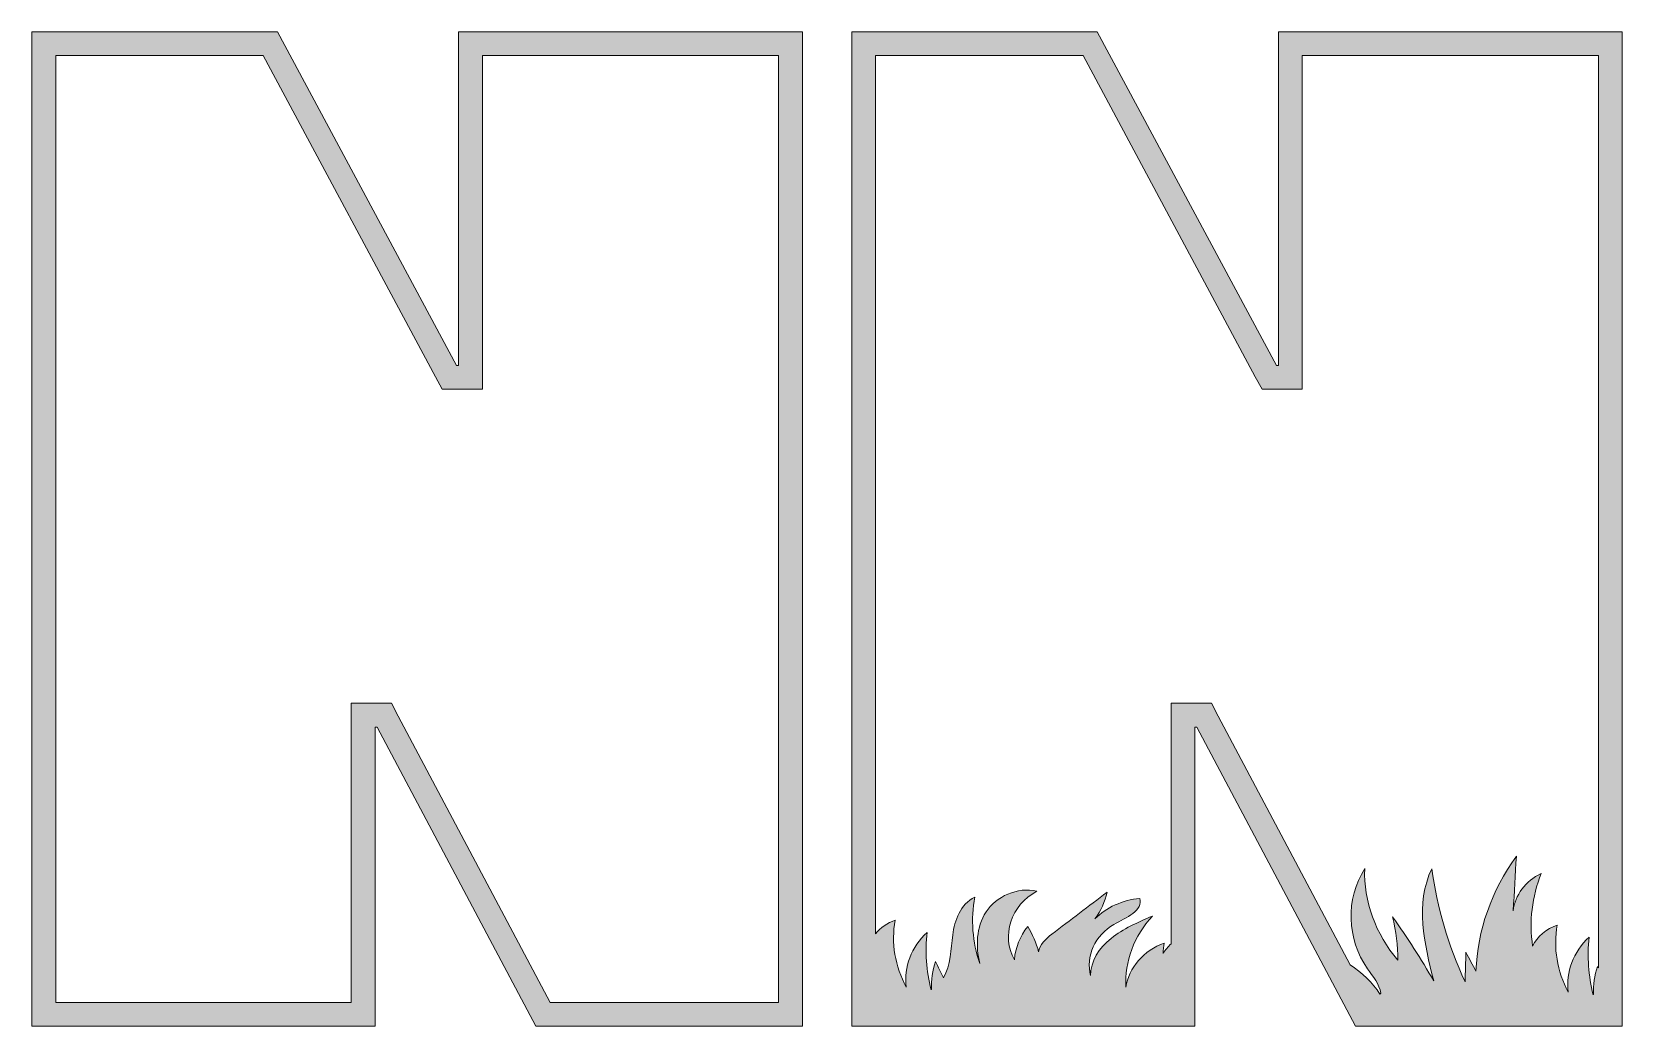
# Model space of a CAD drawing. Header units: millimetres. Extents: x 74 to 699, y -295 to -32.
# Drawn here: x 73.6 to 276.7, y -158.6 to -31.6 of the extents above; entities that cross this region are included whole.
import ezdxf

# ---------------------------------------------------------------- set-up
doc = ezdxf.new("R2010")
doc.units = ezdxf.units.MM
doc.header["$MEASUREMENT"] = 0
doc.layers.add('Layer 11', color=7, linetype='Continuous')
doc.layers.add('Layer 12', color=7, linetype='Continuous')

msp = doc.modelspace()

# ---------------------------------------------------------------- hatches: boundary and pattern name
at = {"layer": 'Layer 11'}
h = msp.add_hatch(color=1, dxfattribs=at)
h.dxf.hatch_style = 2
h.paths.add_polyline_path([(232.8, -31.56), (232.8, -74.17), (232.54, -74.17), (209.67, -31.56), (178.3, -31.56), (178.3, -158.55), (222.14, -158.55), (222.14, -120.37), (222.4, -120.37), (242.65, -158.55), (276.71, -158.55), (276.71, -31.56)])
edge = h.paths.add_edge_path()
edge.add_spline(control_points=[(224.24, -117.32), (224.24, -117.32), (222.4, -117.32), (222.4, -117.32), (222.4, -117.32), (222.14, -117.32), (222.14, -117.32), (222.14, -117.32), (219.09, -117.32), (219.09, -117.32), (219.09, -117.32), (219.09, -120.37), (219.09, -120.37), (219.09, -120.37), (219.09, -148.03), (219.09, -148.03), (218.69, -148.41), (218.34, -148.82), (218.06, -149.27), (218.11, -148.82), (218.17, -148.38), (218.23, -147.93), (215.61, -148.87), (213.66, -151.11), (213.33, -153.57), (213.15, -150.32), (214.38, -147.02), (216.7, -144.49), (214.84, -145.29), (212.96, -146.11), (211.43, -147.34), (209.91, -148.57), (208.77, -150.28), (208.82, -152.1), (208.15, -149.66), (209.4, -146.91), (211.8, -145.55), (213.33, -144.69), (215.59, -143.76), (215.1, -142.23), (212.9, -142.43), (210.81, -143.39), (209.37, -144.85), (210.12, -143.81), (210.65, -142.65), (210.91, -141.44), (208.56, -143.23), (206.22, -145.01), (203.88, -146.79), (203.09, -147.39), (202.26, -148.22), (202.18, -149.05), (201.86, -147.93), (201.4, -146.84), (200.78, -145.81), (199.8, -147.06), (199.21, -148.55), (199.09, -150.07), (197.33, -147.09), (198.66, -143.02), (201.95, -141.33), (199.47, -140.7), (196.73, -142.02), (195.46, -143.97), (194.19, -145.93), (194.14, -148.34), (194.66, -150.55), (193.71, -147.81), (193.5, -144.88), (194.03, -142.06), (192.17, -143), (191.46, -145.02), (191.2, -146.89), (190.95, -148.75), (190.98, -150.72), (190.01, -152.39), (189.68, -151.69), (189.35, -151), (189.01, -150.3), (188.61, -151.45), (188.44, -152.66), (188.49, -153.86), (188.46, -153.88), (188.47, -153.87), (188.44, -153.9), (187.84, -151.49), (187.66, -149.01), (187.92, -146.57), (185.93, -148.41), (184.94, -151.04), (185.27, -153.57), (183.83, -150.92), (183.33, -147.9), (183.85, -145.02), (182.85, -145.37), (181.98, -145.98), (181.34, -146.75), (181.34, -146.75), (181.34, -34.6), (181.34, -34.6), (181.34, -34.6), (207.85, -34.6), (207.85, -34.6), (207.85, -34.6), (229.85, -75.61), (229.85, -75.61), (229.85, -75.61), (230.71, -77.21), (230.71, -77.21), (230.71, -77.21), (232.54, -77.21), (232.54, -77.21), (232.54, -77.21), (232.8, -77.21), (232.8, -77.21), (232.8, -77.21), (235.84, -77.21), (235.84, -77.21), (235.84, -77.21), (235.84, -74.17), (235.84, -74.17), (235.84, -74.17), (235.84, -34.6), (235.84, -34.6), (235.84, -34.6), (273.66, -34.6), (273.66, -34.6), (273.66, -34.6), (273.66, -151.12), (273.66, -151.12), (273.63, -151.06), (273.6, -150.99), (273.57, -150.93), (273.16, -152.07), (272.99, -153.28), (273.04, -154.48), (273.01, -154.51), (273.02, -154.5), (272.99, -154.53), (272.4, -152.12), (272.21, -149.64), (272.47, -147.19), (270.48, -149.04), (269.49, -151.67), (269.82, -154.19), (268.39, -151.55), (267.89, -148.53), (268.41, -145.64), (267.02, -146.13), (265.87, -147.12), (265.27, -148.32), (264.8, -145.21), (265.18, -142.01), (266.36, -139.06), (264.37, -139.99), (263, -141.84), (262.79, -143.8), (262.92, -141.49), (263.06, -139.17), (263.19, -136.85), (260.01, -141.22), (258.21, -146.35), (258.03, -151.53), (257.61, -150.73), (257.18, -149.93), (256.75, -149.12), (256.71, -150.37), (256.68, -151.62), (256.64, -152.87), (254.48, -148.25), (253.05, -143.38), (252.4, -138.44), (250.23, -142.91), (251.42, -148.03), (252.64, -152.77), (251.02, -149.99), (249.26, -147.26), (247.39, -144.6), (247.84, -146.42), (248.06, -148.28), (248.05, -150.14), (245.2, -146.79), (243.68, -142.59), (243.82, -138.43), (241.37, -142.34), (241.51, -147.39), (244.17, -151.21), (244.86, -152.21), (245.73, -153.2), (245.87, -154.34), (245.82, -154.4), (245.82, -154.39), (245.77, -154.45), (244.84, -152.95), (243.5, -151.75), (241.95, -150.72), (241.95, -150.72), (225.09, -118.94), (225.09, -118.94), (225.09, -118.94), (224.24, -117.32), (224.24, -117.32)], knot_values=[0, 0, 0, 0, 1, 1, 1, 2, 2, 2, 3, 3, 3, 4, 4, 4, 5, 5, 5, 6, 6, 6, 7, 7, 7, 8, 8, 8, 9, 9, 9, 10, 10, 10, 11, 11, 11, 12, 12, 12, 13, 13, 13, 14, 14, 14, 15, 15, 15, 16, 16, 16, 17, 17, 17, 18, 18, 18, 19, 19, 19, 20, 20, 20, 21, 21, 21, 22, 22, 22, 23, 23, 23, 24, 24, 24, 25, 25, 25, 26, 26, 26, 27, 27, 27, 28, 28, 28, 29, 29, 29, 30, 30, 30, 31, 31, 31, 32, 32, 32, 33, 33, 33, 34, 34, 34, 35, 35, 35, 36, 36, 36, 37, 37, 37, 38, 38, 38, 39, 39, 39, 40, 40, 40, 41, 41, 41, 42, 42, 42, 43, 43, 43, 44, 44, 44, 45, 45, 45, 46, 46, 46, 47, 47, 47, 48, 48, 48, 49, 49, 49, 50, 50, 50, 51, 51, 51, 52, 52, 52, 53, 53, 53, 54, 54, 54, 55, 55, 55, 56, 56, 56, 57, 57, 57, 58, 58, 58, 59, 59, 59, 60, 60, 60, 61, 61, 61, 62, 62, 62, 63, 63, 63, 64, 64, 64, 65, 65, 65, 66, 66, 66, 67, 67, 67, 67], degree=3, periodic=1)
at = {"layer": 'Layer 12'}
h = msp.add_hatch(color=2, dxfattribs=at)
h.dxf.hatch_style = 2
h.paths.add_polyline_path([(172, -31.56), (128.09, -31.56), (128.09, -74.17), (127.83, -74.17), (104.96, -31.56), (73.59, -31.56), (73.59, -158.55), (117.43, -158.55), (117.43, -120.37), (117.69, -120.37), (137.95, -158.55), (172, -158.55)])
h.paths.add_polyline_path([(168.95, -34.6), (168.95, -155.51), (139.78, -155.51), (120.39, -118.94), (119.53, -117.32), (117.69, -117.32), (117.43, -117.32), (114.39, -117.32), (114.39, -120.37), (114.39, -155.51), (76.64, -155.51), (76.64, -34.6), (103.14, -34.6), (125.14, -75.61), (126, -77.21), (127.83, -77.21), (128.09, -77.21), (131.14, -77.21), (131.14, -74.17), (131.14, -34.6)])

# ---------------------------------------------------------------- linework, layer by layer
at = {"layer": 'Layer 11', "lineweight": 0}
msp.add_lwpolyline([(232.8, -31.56), (232.8, -74.17), (232.54, -74.17), (209.67, -31.56), (178.3, -31.56), (178.3, -158.55), (222.14, -158.55), (222.14, -120.37), (222.4, -120.37), (242.65, -158.55), (276.71, -158.55), (276.71, -31.56), (232.8, -31.56)], dxfattribs=at)
msp.add_open_spline([(224.24, -117.32), (224.24, -117.32), (222.4, -117.32), (222.4, -117.32), (222.4, -117.32), (222.14, -117.32), (222.14, -117.32), (222.14, -117.32), (219.09, -117.32), (219.09, -117.32), (219.09, -117.32), (219.09, -120.37), (219.09, -120.37), (219.09, -120.37), (219.09, -148.03), (219.09, -148.03), (218.69, -148.41), (218.34, -148.82), (218.06, -149.27), (218.11, -148.82), (218.17, -148.38), (218.23, -147.93), (215.61, -148.87), (213.66, -151.11), (213.33, -153.57), (213.15, -150.32), (214.38, -147.02), (216.7, -144.49), (214.84, -145.29), (212.96, -146.11), (211.43, -147.34), (209.91, -148.57), (208.77, -150.28), (208.82, -152.1), (208.15, -149.66), (209.4, -146.91), (211.8, -145.55), (213.33, -144.69), (215.59, -143.76), (215.1, -142.23), (212.9, -142.43), (210.81, -143.39), (209.37, -144.85), (210.12, -143.81), (210.65, -142.65), (210.91, -141.44), (208.56, -143.23), (206.22, -145.01), (203.88, -146.79), (203.09, -147.39), (202.26, -148.22), (202.18, -149.05), (201.86, -147.93), (201.4, -146.84), (200.78, -145.81), (199.8, -147.06), (199.21, -148.55), (199.09, -150.07), (197.33, -147.09), (198.66, -143.02), (201.95, -141.33), (199.47, -140.7), (196.73, -142.02), (195.46, -143.97), (194.19, -145.93), (194.14, -148.34), (194.66, -150.55), (193.71, -147.81), (193.5, -144.88), (194.03, -142.06), (192.17, -143), (191.46, -145.02), (191.2, -146.89), (190.95, -148.75), (190.98, -150.72), (190.01, -152.39), (189.68, -151.69), (189.35, -151), (189.01, -150.3), (188.61, -151.45), (188.44, -152.66), (188.49, -153.86), (188.46, -153.88), (188.47, -153.87), (188.44, -153.9), (187.84, -151.49), (187.66, -149.01), (187.92, -146.57), (185.93, -148.41), (184.94, -151.04), (185.27, -153.57), (183.83, -150.92), (183.33, -147.9), (183.85, -145.02), (182.85, -145.37), (181.98, -145.98), (181.34, -146.75), (181.34, -146.75), (181.34, -34.6), (181.34, -34.6), (181.34, -34.6), (207.85, -34.6), (207.85, -34.6), (207.85, -34.6), (229.85, -75.61), (229.85, -75.61), (229.85, -75.61), (230.71, -77.21), (230.71, -77.21), (230.71, -77.21), (232.54, -77.21), (232.54, -77.21), (232.54, -77.21), (232.8, -77.21), (232.8, -77.21), (232.8, -77.21), (235.84, -77.21), (235.84, -77.21), (235.84, -77.21), (235.84, -74.17), (235.84, -74.17), (235.84, -74.17), (235.84, -34.6), (235.84, -34.6), (235.84, -34.6), (273.66, -34.6), (273.66, -34.6), (273.66, -34.6), (273.66, -151.12), (273.66, -151.12), (273.63, -151.06), (273.6, -150.99), (273.57, -150.93), (273.16, -152.07), (272.99, -153.28), (273.04, -154.48), (273.01, -154.51), (273.02, -154.5), (272.99, -154.53), (272.4, -152.12), (272.21, -149.64), (272.47, -147.19), (270.48, -149.04), (269.49, -151.67), (269.82, -154.19), (268.39, -151.55), (267.89, -148.53), (268.41, -145.64), (267.02, -146.13), (265.87, -147.12), (265.27, -148.32), (264.8, -145.21), (265.18, -142.01), (266.36, -139.06), (264.37, -139.99), (263, -141.84), (262.79, -143.8), (262.92, -141.49), (263.06, -139.17), (263.19, -136.85), (260.01, -141.22), (258.21, -146.35), (258.03, -151.53), (257.61, -150.73), (257.18, -149.93), (256.75, -149.12), (256.71, -150.37), (256.68, -151.62), (256.64, -152.87), (254.48, -148.25), (253.05, -143.38), (252.4, -138.44), (250.23, -142.91), (251.42, -148.03), (252.64, -152.77), (251.02, -149.99), (249.26, -147.26), (247.39, -144.6), (247.84, -146.42), (248.06, -148.28), (248.05, -150.14), (245.2, -146.79), (243.68, -142.59), (243.82, -138.43), (241.37, -142.34), (241.51, -147.39), (244.17, -151.21), (244.86, -152.21), (245.73, -153.2), (245.87, -154.34), (245.82, -154.4), (245.82, -154.39), (245.77, -154.45), (244.84, -152.95), (243.5, -151.75), (241.95, -150.72), (241.95, -150.72), (225.09, -118.94), (225.09, -118.94), (225.09, -118.94), (224.24, -117.32), (224.24, -117.32)], degree=3, knots=[0, 0, 0, 0, 1, 1, 1, 2, 2, 2, 3, 3, 3, 4, 4, 4, 5, 5, 5, 6, 6, 6, 7, 7, 7, 8, 8, 8, 9, 9, 9, 10, 10, 10, 11, 11, 11, 12, 12, 12, 13, 13, 13, 14, 14, 14, 15, 15, 15, 16, 16, 16, 17, 17, 17, 18, 18, 18, 19, 19, 19, 20, 20, 20, 21, 21, 21, 22, 22, 22, 23, 23, 23, 24, 24, 24, 25, 25, 25, 26, 26, 26, 27, 27, 27, 28, 28, 28, 29, 29, 29, 30, 30, 30, 31, 31, 31, 32, 32, 32, 33, 33, 33, 34, 34, 34, 35, 35, 35, 36, 36, 36, 37, 37, 37, 38, 38, 38, 39, 39, 39, 40, 40, 40, 41, 41, 41, 42, 42, 42, 43, 43, 43, 44, 44, 44, 45, 45, 45, 46, 46, 46, 47, 47, 47, 48, 48, 48, 49, 49, 49, 50, 50, 50, 51, 51, 51, 52, 52, 52, 53, 53, 53, 54, 54, 54, 55, 55, 55, 56, 56, 56, 57, 57, 57, 58, 58, 58, 59, 59, 59, 60, 60, 60, 61, 61, 61, 62, 62, 62, 63, 63, 63, 64, 64, 64, 65, 65, 65, 66, 66, 66, 67, 67, 67, 67], dxfattribs=at)
at = {"layer": 'Layer 12', "lineweight": 0}
for points in [[(172, -31.56), (128.09, -31.56), (128.09, -74.17), (127.83, -74.17), (104.96, -31.56), (73.59, -31.56), (73.59, -158.55), (117.43, -158.55), (117.43, -120.37), (117.69, -120.37), (137.95, -158.55), (172, -158.55), (172, -31.56), (172, -31.56)], [(168.95, -34.6), (168.95, -155.51), (139.78, -155.51), (120.39, -118.94), (119.53, -117.32), (117.69, -117.32), (117.43, -117.32), (114.39, -117.32), (114.39, -120.37), (114.39, -155.51), (76.64, -155.51), (76.64, -34.6), (103.14, -34.6), (125.14, -75.61), (126, -77.21), (127.83, -77.21), (128.09, -77.21), (131.14, -77.21), (131.14, -74.17), (131.14, -34.6), (168.95, -34.6)]]:
    msp.add_lwpolyline(points, dxfattribs=at)

doc.saveas('drawing.dxf')
